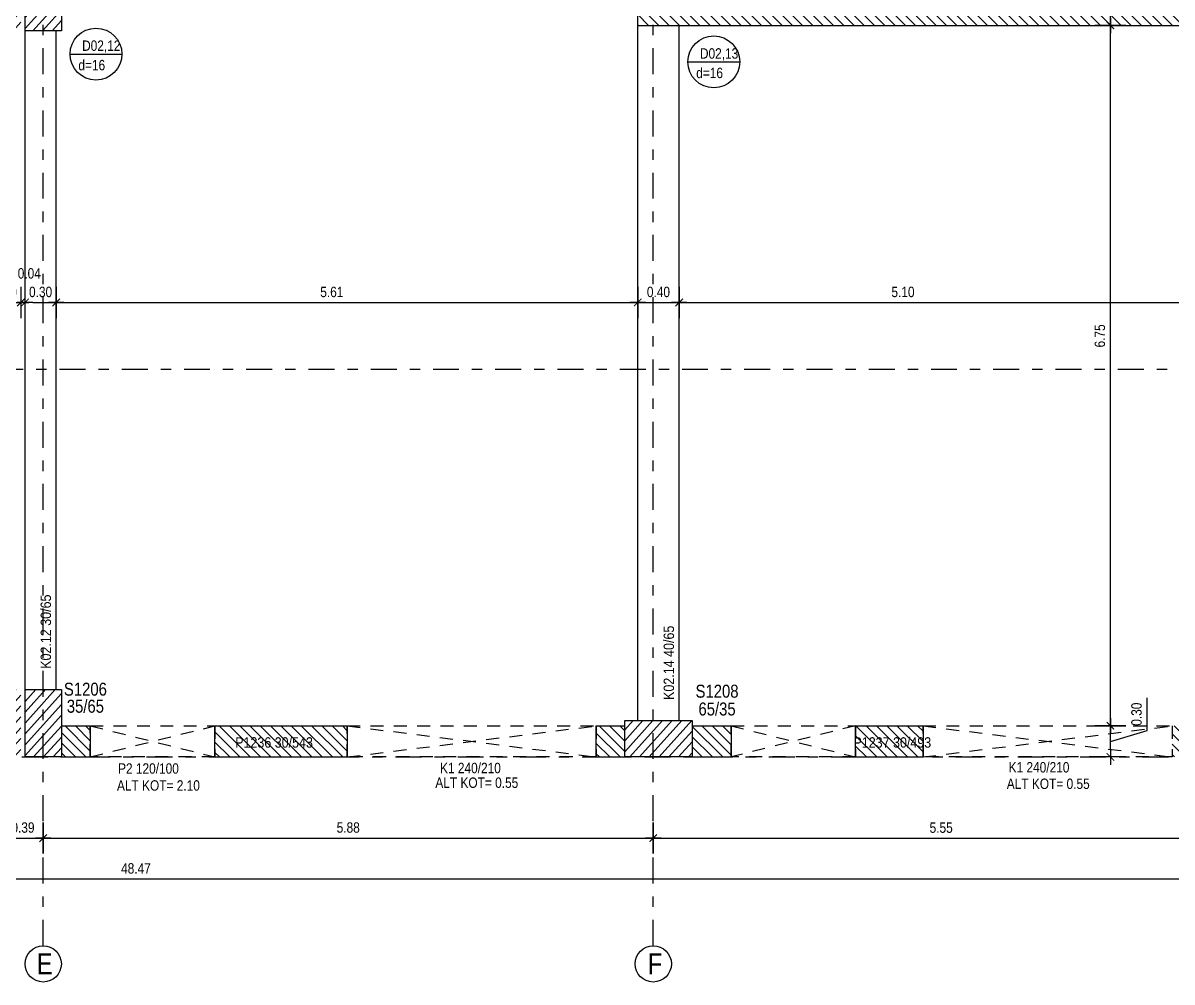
# Model space of a CAD drawing. Header units: metres. Extents: x 419734 to 420376, y 4564732 to 4565123.
# Drawn here: x 420015.35 to 420026.43, y 4565090.8 to 4565100.04 of the extents above; entities that cross this region are included whole.
import ezdxf

# ---------------------------------------------------------------- set-up
doc = ezdxf.new("R2010")
doc.units = ezdxf.units.M
doc.linetypes.add('NASCOSTA', pattern=[0.375, 0.25, -0.125])
doc.linetypes.add('TRATTO-PUNTO', pattern=[1, 0.5, -0.25, 0, -0.25])
doc.layers.get('Defpoints').update_dxf_attribs({"color": 5})
for name, color, linetype in [('SW_ASSI', 7, 'TRATTO-PUNTO'), ('SW_DIM', 33, 'Continuous'), ('SW_MAGRONE', 2, 'Continuous'), ('SW_SEZIONI_CARPENTERIA', 4, 'Continuous'), ('SW_TRATT_GRIGIO', 252, 'NASCOSTA'), ('SW_TRATTEGGIO_252', 252, 'Continuous'), ('SW_TXT_TESTI', 1, 'Continuous')]:
    doc.layers.add(name, color=color, linetype=linetype)
doc.styles.add('SWS', font='ARIALN.TTF')
doc.dimstyles.new('DIM-SW-50_m', dxfattribs={"dimtxt": 0.1, "dimasz": 0.075, "dimexe": 0.125, "dimexo": 0.125, "dimgap": 0.05, "dimtad": 1, "dimzin": 1, "dimdsep": 46, "dimtxsty": 'SWS', "dimblk1": 'D', "dimblk2": 'D', "dimsah": 1, "dimcen": 0.0075, "dimdle": 0.0625, "dimse1": 1, "dimse2": 1, "dimclrd": 256, "dimclre": 256, "dimclrt": 256, "dimazin": 0, "dimtfac": 0.75, "dimtmove": 1, "dimatfit": 3, "dimldrblk": 'D', "dimfxl": 0.125, "dimtvp": 1.5, "dimtolj": 1, "dimtzin": 0, "dimarcsym": 0})

# ---------------------------------------------------------------- blocks, each defined once
blk = doc.blocks.new('D')
for p, q in [((0, 2), (0, -2)), ((-1, 0), (1, 0))]:
    blk.add_line(p, q)
at = {"const_width": 0.141}
blk.add_lwpolyline([(0.48, 0.48), (-0.48, -0.48)], dxfattribs=at)
blk = doc.blocks.new('*D733')
at = {"layer": 'Defpoints', "color": 0, "ltscale": 0.5, "transparency": 16777216}
for p in [(420015.159, 4565092.184), (420015.549, 4565092.184), (420015.549, 4565092.184)]:
    blk.add_point(p, dxfattribs=at)
at = {"layer": 'SW_DIM', "lineweight": -2, "ltscale": 0.5, "transparency": 16777216}
blk.add_line((420015.234, 4565092.184), (420015.474, 4565092.184), dxfattribs=at)
at = {"layer": 'SW_DIM', "lineweight": -2, "ltscale": 0.5, "transparency": 16777216, "xscale": 0.075, "yscale": 0.075, "zscale": 0.075, "rotation": 180}
blk.add_blockref('D', (420015.159, 4565092.184), dxfattribs=at)
at = {"layer": 'SW_DIM', "lineweight": -2, "ltscale": 0.5, "transparency": 16777216, "xscale": 0.075, "yscale": 0.075, "zscale": 0.075}
blk.add_blockref('D', (420015.549, 4565092.184), dxfattribs=at)
at = {"layer": 'SW_DIM', "ltscale": 0.5, "transparency": 16777216, "insert": (420015.354, 4565092.285), "char_height": 0.1, "attachment_point": 5, "style": 'SWS'}
blk.add_mtext('\\A1;0.39', dxfattribs=at)
blk = doc.blocks.new('*D734')
at = {"layer": 'Defpoints', "color": 0, "ltscale": 0.5, "transparency": 16777216}
for p in [(420015.549, 4565092.184), (420021.429, 4565092.184), (420021.429, 4565092.184)]:
    blk.add_point(p, dxfattribs=at)
at = {"layer": 'SW_DIM', "lineweight": -2, "ltscale": 0.5, "transparency": 16777216}
blk.add_line((420015.624, 4565092.184), (420021.354, 4565092.184), dxfattribs=at)
at = {"layer": 'SW_DIM', "lineweight": -2, "ltscale": 0.5, "transparency": 16777216, "xscale": 0.075, "yscale": 0.075, "zscale": 0.075, "rotation": 180}
blk.add_blockref('D', (420015.549, 4565092.184), dxfattribs=at)
at = {"layer": 'SW_DIM', "lineweight": -2, "ltscale": 0.5, "transparency": 16777216, "xscale": 0.075, "yscale": 0.075, "zscale": 0.075}
blk.add_blockref('D', (420021.429, 4565092.184), dxfattribs=at)
at = {"layer": 'SW_DIM', "ltscale": 0.5, "transparency": 16777216, "insert": (420018.489, 4565092.285), "char_height": 0.1, "attachment_point": 5, "style": 'SWS'}
blk.add_mtext('\\A1;5.88', dxfattribs=at)
blk = doc.blocks.new('*D735')
at = {"layer": 'Defpoints', "color": 0, "ltscale": 0.5, "transparency": 16777216}
for p in [(420021.429, 4565092.184), (420026.979, 4565092.184), (420026.979, 4565092.184)]:
    blk.add_point(p, dxfattribs=at)
at = {"layer": 'SW_DIM', "lineweight": -2, "ltscale": 0.5, "transparency": 16777216}
blk.add_line((420021.504, 4565092.184), (420026.904, 4565092.184), dxfattribs=at)
at = {"layer": 'SW_DIM', "lineweight": -2, "ltscale": 0.5, "transparency": 16777216, "xscale": 0.075, "yscale": 0.075, "zscale": 0.075, "rotation": 180}
blk.add_blockref('D', (420021.429, 4565092.184), dxfattribs=at)
at = {"layer": 'SW_DIM', "lineweight": -2, "ltscale": 0.5, "transparency": 16777216, "xscale": 0.075, "yscale": 0.075, "zscale": 0.075}
blk.add_blockref('D', (420026.979, 4565092.184), dxfattribs=at)
at = {"layer": 'SW_DIM', "ltscale": 0.5, "transparency": 16777216, "insert": (420024.204, 4565092.284), "char_height": 0.1, "attachment_point": 5, "style": 'SWS'}
blk.add_mtext('\\A1;5.55', dxfattribs=at)
blk = doc.blocks.new('*D739')
at = {"layer": 'Defpoints', "color": 0, "ltscale": 0.5, "transparency": 16777216}
for p in [(419992.206, 4565092.184), (420040.679, 4565092.184), (419992.206, 4565091.789)]:
    blk.add_point(p, dxfattribs=at)
at = {"layer": 'SW_DIM', "lineweight": -2, "ltscale": 0.5, "transparency": 16777216}
blk.add_line((420040.604, 4565091.789), (419992.281, 4565091.789), dxfattribs=at)
at = {"layer": 'SW_DIM', "lineweight": -2, "ltscale": 0.5, "transparency": 16777216, "xscale": 0.075, "yscale": 0.075, "zscale": 0.075, "rotation": 180}
blk.add_blockref('D', (419992.206, 4565091.789), dxfattribs=at)
at = {"layer": 'SW_DIM', "lineweight": -2, "ltscale": 0.5, "transparency": 16777216, "xscale": 0.075, "yscale": 0.075, "zscale": 0.075}
blk.add_blockref('D', (420040.679, 4565091.789), dxfattribs=at)
at = {"layer": 'SW_DIM', "ltscale": 0.5, "transparency": 16777216, "insert": (420016.443, 4565091.891), "char_height": 0.1, "attachment_point": 5, "style": 'SWS'}
blk.add_mtext('\\A1;48.47', dxfattribs=at)
blk = doc.blocks.new('*D768')
at = {"layer": 'Defpoints', "color": 0, "ltscale": 0.5, "transparency": 16777216}
for p in [(420015.674, 4565097.346), (420021.279, 4565097.346), (420021.279, 4565097.346)]:
    blk.add_point(p, dxfattribs=at)
at = {"layer": 'SW_DIM', "lineweight": -2, "ltscale": 0.5, "transparency": 16777216}
blk.add_line((420015.749, 4565097.346), (420021.204, 4565097.346), dxfattribs=at)
at = {"layer": 'SW_DIM', "lineweight": -2, "ltscale": 0.5, "transparency": 16777216, "xscale": 0.075, "yscale": 0.075, "zscale": 0.075, "rotation": 180}
blk.add_blockref('D', (420015.674, 4565097.346), dxfattribs=at)
at = {"layer": 'SW_DIM', "lineweight": -2, "ltscale": 0.5, "transparency": 16777216, "xscale": 0.075, "yscale": 0.075, "zscale": 0.075}
blk.add_blockref('D', (420021.279, 4565097.346), dxfattribs=at)
at = {"layer": 'SW_DIM', "ltscale": 0.5, "transparency": 16777216, "insert": (420018.331, 4565097.447), "char_height": 0.1, "attachment_point": 5, "style": 'SWS'}
blk.add_mtext('\\A1;5.61', dxfattribs=at)
blk = doc.blocks.new('*D769')
at = {"layer": 'Defpoints', "color": 0, "ltscale": 0.5, "transparency": 16777216}
for p in [(420021.279, 4565097.346), (420021.679, 4565097.346), (420021.679, 4565097.346)]:
    blk.add_point(p, dxfattribs=at)
at = {"layer": 'SW_DIM', "lineweight": -2, "ltscale": 0.5, "transparency": 16777216}
blk.add_line((420021.354, 4565097.346), (420021.604, 4565097.346), dxfattribs=at)
at = {"layer": 'SW_DIM', "lineweight": -2, "ltscale": 0.5, "transparency": 16777216, "xscale": 0.075, "yscale": 0.075, "zscale": 0.075, "rotation": 180}
blk.add_blockref('D', (420021.279, 4565097.346), dxfattribs=at)
at = {"layer": 'SW_DIM', "lineweight": -2, "ltscale": 0.5, "transparency": 16777216, "xscale": 0.075, "yscale": 0.075, "zscale": 0.075}
blk.add_blockref('D', (420021.679, 4565097.346), dxfattribs=at)
at = {"layer": 'SW_DIM', "ltscale": 0.5, "transparency": 16777216, "insert": (420021.479, 4565097.447), "char_height": 0.1, "attachment_point": 5, "style": 'SWS'}
blk.add_mtext('\\A1;0.40', dxfattribs=at)
blk = doc.blocks.new('*D770')
at = {"layer": 'Defpoints', "color": 0, "ltscale": 0.5, "transparency": 16777216}
for p in [(420021.679, 4565097.346), (420026.779, 4565097.346), (420026.779, 4565097.346)]:
    blk.add_point(p, dxfattribs=at)
at = {"layer": 'SW_DIM', "lineweight": -2, "ltscale": 0.5, "transparency": 16777216}
blk.add_line((420021.754, 4565097.346), (420026.704, 4565097.346), dxfattribs=at)
at = {"layer": 'SW_DIM', "lineweight": -2, "ltscale": 0.5, "transparency": 16777216, "xscale": 0.075, "yscale": 0.075, "zscale": 0.075, "rotation": 180}
blk.add_blockref('D', (420021.679, 4565097.346), dxfattribs=at)
at = {"layer": 'SW_DIM', "lineweight": -2, "ltscale": 0.5, "transparency": 16777216, "xscale": 0.075, "yscale": 0.075, "zscale": 0.075}
blk.add_blockref('D', (420026.779, 4565097.346), dxfattribs=at)
at = {"layer": 'SW_DIM', "ltscale": 0.5, "transparency": 16777216, "insert": (420023.836, 4565097.447), "char_height": 0.1, "attachment_point": 5, "style": 'SWS'}
blk.add_mtext('\\A1;5.10', dxfattribs=at)
blk = doc.blocks.new('*D783')
at = {"layer": 'Defpoints', "color": 0, "ltscale": 0.5, "transparency": 16777216}
for p in [(420025.835, 4565093.266), (420025.835, 4565093.266), (420025.835, 4565092.966)]:
    blk.add_point(p, dxfattribs=at)
at = {"layer": 'SW_DIM', "lineweight": -2, "ltscale": 0.5, "transparency": 16777216}
for p, q in [((420026.188, 4565093.221), (420026.188, 4565093.534)), ((420025.835, 4565093.116), (420026.188, 4565093.221)), ((420025.835, 4565093.041), (420025.835, 4565093.191))]:
    blk.add_line(p, q, dxfattribs=at)
at = {"layer": 'SW_DIM', "lineweight": -2, "ltscale": 0.5, "transparency": 16777216, "xscale": 0.075, "yscale": 0.075, "zscale": 0.075}
for p, rotation in [((420025.835, 4565093.266), 90), ((420025.835, 4565092.966), 270)]:
    blk.add_blockref('D', p, dxfattribs=dict(at, rotation=rotation))
at = {"layer": 'SW_DIM', "ltscale": 0.5, "transparency": 16777216, "insert": (420026.087, 4565093.378), "char_height": 0.1, "attachment_point": 5, "rotation": 90, "style": 'SWS'}
blk.add_mtext('\\A1;0.30', dxfattribs=at)
blk = doc.blocks.new('*D784')
at = {"layer": 'Defpoints', "color": 0, "ltscale": 0.5, "transparency": 16777216}
for p in [(420025.835, 4565100.016), (420025.835, 4565100.016), (420025.835, 4565093.266)]:
    blk.add_point(p, dxfattribs=at)
at = {"layer": 'SW_DIM', "lineweight": -2, "ltscale": 0.5, "transparency": 16777216}
blk.add_line((420025.835, 4565093.341), (420025.835, 4565099.941), dxfattribs=at)
at = {"layer": 'SW_DIM', "lineweight": -2, "ltscale": 0.5, "transparency": 16777216, "xscale": 0.075, "yscale": 0.075, "zscale": 0.075}
for p, rotation in [((420025.835, 4565100.016), 90), ((420025.835, 4565093.266), 270)]:
    blk.add_blockref('D', p, dxfattribs=dict(at, rotation=rotation))
at = {"layer": 'SW_DIM', "ltscale": 0.5, "transparency": 16777216, "insert": (420025.734, 4565097.024), "char_height": 0.1, "attachment_point": 5, "rotation": 90, "style": 'SWS'}
blk.add_mtext('\\A1;6.75', dxfattribs=at)
blk = doc.blocks.new('*D785')
at = {"layer": 'Defpoints', "color": 0, "ltscale": 0.5, "transparency": 16777216}
for p in [(420025.835, 4565100.316), (420025.835, 4565100.316), (420025.835, 4565100.016)]:
    blk.add_point(p, dxfattribs=at)
at = {"layer": 'SW_DIM', "lineweight": -2, "ltscale": 0.5, "transparency": 16777216}
for p, q in [((420026.188, 4565100.271), (420026.188, 4565100.584)), ((420025.835, 4565100.166), (420026.188, 4565100.271)), ((420025.835, 4565100.091), (420025.835, 4565100.241))]:
    blk.add_line(p, q, dxfattribs=at)
at = {"layer": 'SW_DIM', "lineweight": -2, "ltscale": 0.5, "transparency": 16777216, "xscale": 0.075, "yscale": 0.075, "zscale": 0.075}
for p, rotation in [((420025.835, 4565100.316), 90), ((420025.835, 4565100.016), 270)]:
    blk.add_blockref('D', p, dxfattribs=dict(at, rotation=rotation))
at = {"layer": 'SW_DIM', "ltscale": 0.5, "transparency": 16777216, "insert": (420026.087, 4565100.428), "char_height": 0.1, "attachment_point": 5, "rotation": 90, "style": 'SWS'}
blk.add_mtext('\\A1;0.30', dxfattribs=at)
blk = doc.blocks.new('*D805')
at = {"layer": 'Defpoints', "color": 0, "ltscale": 0.5, "transparency": 16777216}
for p in [(420015.034, 4565097.346), (420015.334, 4565097.346), (420015.334, 4565097.346)]:
    blk.add_point(p, dxfattribs=at)
at = {"layer": 'SW_DIM', "lineweight": -2, "ltscale": 0.5, "transparency": 16777216}
blk.add_line((420015.109, 4565097.346), (420015.259, 4565097.346), dxfattribs=at)
at = {"layer": 'SW_DIM', "lineweight": -2, "ltscale": 0.5, "transparency": 16777216, "xscale": 0.075, "yscale": 0.075, "zscale": 0.075, "rotation": 180}
blk.add_blockref('D', (420015.034, 4565097.346), dxfattribs=at)
at = {"layer": 'SW_DIM', "lineweight": -2, "ltscale": 0.5, "transparency": 16777216, "xscale": 0.075, "yscale": 0.075, "zscale": 0.075}
blk.add_blockref('D', (420015.334, 4565097.346), dxfattribs=at)
at = {"layer": 'SW_DIM', "ltscale": 0.5, "transparency": 16777216, "insert": (420015.184, 4565097.447), "char_height": 0.1, "attachment_point": 5, "style": 'SWS'}
blk.add_mtext('\\A1;0.30', dxfattribs=at)
blk = doc.blocks.new('*D806')
at = {"layer": 'Defpoints', "color": 0, "ltscale": 0.5, "transparency": 16777216}
for p in [(420015.334, 4565097.346), (420015.374, 4565097.346), (420015.374, 4565097.346)]:
    blk.add_point(p, dxfattribs=at)
at = {"layer": 'SW_DIM', "lineweight": -2, "ltscale": 0.5, "transparency": 16777216}
for p, q in [((420015.259, 4565097.346), (420015.184, 4565097.346)), ((420015.334, 4565097.346), (420015.374, 4565097.346)), ((420015.449, 4565097.346), (420015.524, 4565097.346))]:
    blk.add_line(p, q, dxfattribs=at)
at = {"layer": 'SW_DIM', "lineweight": -2, "ltscale": 0.5, "transparency": 16777216, "xscale": 0.075, "yscale": 0.075, "zscale": 0.075}
blk.add_blockref('D', (420015.334, 4565097.346), dxfattribs=at)
at = {"layer": 'SW_DIM', "lineweight": -2, "ltscale": 0.5, "transparency": 16777216, "xscale": 0.075, "yscale": 0.075, "zscale": 0.075, "rotation": 180}
blk.add_blockref('D', (420015.374, 4565097.346), dxfattribs=at)
at = {"layer": 'SW_DIM', "ltscale": 0.5, "transparency": 16777216, "insert": (420015.415, 4565097.626), "char_height": 0.1, "attachment_point": 5, "style": 'SWS'}
blk.add_mtext('\\A1;0.04', dxfattribs=at)
blk = doc.blocks.new('*D807')
at = {"layer": 'Defpoints', "color": 0, "ltscale": 0.5, "transparency": 16777216}
for p in [(420015.374, 4565097.346), (420015.674, 4565097.346), (420015.674, 4565097.346)]:
    blk.add_point(p, dxfattribs=at)
at = {"layer": 'SW_DIM', "lineweight": -2, "ltscale": 0.5, "transparency": 16777216}
blk.add_line((420015.449, 4565097.346), (420015.599, 4565097.346), dxfattribs=at)
at = {"layer": 'SW_DIM', "lineweight": -2, "ltscale": 0.5, "transparency": 16777216, "xscale": 0.075, "yscale": 0.075, "zscale": 0.075, "rotation": 180}
blk.add_blockref('D', (420015.374, 4565097.346), dxfattribs=at)
at = {"layer": 'SW_DIM', "lineweight": -2, "ltscale": 0.5, "transparency": 16777216, "xscale": 0.075, "yscale": 0.075, "zscale": 0.075}
blk.add_blockref('D', (420015.674, 4565097.346), dxfattribs=at)
at = {"layer": 'SW_DIM', "ltscale": 0.5, "transparency": 16777216, "insert": (420015.524, 4565097.447), "char_height": 0.1, "attachment_point": 5, "style": 'SWS'}
blk.add_mtext('\\A1;0.30', dxfattribs=at)

msp = doc.modelspace()

# ---------------------------------------------------------------- hatches: boundary and pattern name
at = {"layer": 'SW_TRATTEGGIO_252'}
h = msp.add_hatch(dxfattribs=at)
h.set_pattern_fill('_USER', color=256, scale=0.07, angle=228, pattern_type=0)
h.set_pattern_definition([(228, (419964.381146, 4565248.29178), (0.052020138, -0.046839142), [])])
h.paths.add_polyline_path([(419992.55641, 4565100.61554), (419992.20641, 4565100.61554), (419992.20641, 4565099.96554), (419992.55641, 4565099.96554)])
h.paths.add_polyline_path([(419999.83667, 4565099.96554), (420000.48667, 4565099.96554), (420000.48667, 4565100.61554), (419999.83667, 4565100.61554)])
h.paths.add_polyline_path([(420007.90409, 4565100.61554), (420007.25409, 4565100.61554), (420007.25409, 4565099.96554), (420007.90409, 4565099.96554)])
h.paths.add_polyline_path([(420015.33413, 4565100.61554), (420014.98413, 4565100.61554), (420014.98413, 4565099.96554), (420015.33413, 4565099.96554)])
h.paths.add_polyline_path([(420015.37413, 4565099.96554), (420015.72413, 4565099.96554), (420015.72413, 4565100.61554), (420015.37413, 4565100.61554)])
h.paths.add_polyline_path([(420015.72413, 4565106.11554), (420015.37413, 4565106.11554), (420015.37413, 4565105.46554), (420015.72413, 4565105.46554)])
h.paths.add_polyline_path([(420014.98413, 4565105.46554), (420015.33413, 4565105.46554), (420015.33413, 4565106.11554), (420014.98413, 4565106.11554)])
h.paths.add_polyline_path([(420015.72413, 4565093.61554), (420015.37413, 4565093.61554), (420015.37413, 4565092.96554), (420015.72413, 4565092.96554)])
h.paths.add_polyline_path([(420015.33413, 4565093.61554), (420014.98413, 4565093.61554), (420014.98413, 4565092.96554), (420015.33413, 4565092.96554)])
h.paths.add_polyline_path([(420000.48667, 4565093.31554), (419999.83667, 4565093.31554), (419999.83667, 4565092.96554), (420000.48667, 4565092.96554)])
h.paths.add_polyline_path([(420021.80413, 4565093.31554), (420021.15413, 4565093.31554), (420021.15413, 4565092.96554), (420021.80413, 4565092.96554)])
h = msp.add_hatch(dxfattribs=at)
h.set_pattern_fill('_USER', color=256, scale=0.07, angle=135, pattern_type=0)
h.set_pattern_definition([(135, (419964.381146, 4565248.29178), (-0.049497475, -0.049497475), [])])
h.paths.add_polyline_path([(420036.22913, 4565105.81554), (420037.10413, 4565105.81554), (420037.10413, 4565106.11554), (420035.82934, 4565106.11554), (420035.05413, 4565106.11554), (420035.05413, 4565105.81554), (420035.82934, 4565105.81554), (420035.92913, 4565105.81554), (420035.92913, 4565100.31554), (420031.67913, 4565100.31554), (420031.67913, 4565105.81554), (420032.65413, 4565105.81554), (420032.65413, 4565106.11554), (420031.27934, 4565106.11554), (420030.50413, 4565106.11554), (420030.50413, 4565105.81554), (420031.27934, 4565105.81554), (420031.37913, 4565105.81554), (420031.37913, 4565100.31554), (420027.12913, 4565100.31554), (420027.12913, 4565105.81554), (420028.10413, 4565105.81554), (420028.10413, 4565106.11554), (420026.72934, 4565106.11554), (420025.45413, 4565106.11554), (420025.45413, 4565105.81554), (420026.72934, 4565105.81554), (420026.82913, 4565105.81554), (420026.82913, 4565100.31554), (420021.57913, 4565100.31554), (420021.57913, 4565105.81554), (420023.05413, 4565105.81554), (420023.05413, 4565106.11554), (420021.17934, 4565106.11554), (420020.87913, 4565106.11554), (420020.87913, 4565105.81554), (420021.17934, 4565105.81554), (420021.27913, 4565105.81554), (420021.27913, 4565100.01554), (420027.12913, 4565100.01554), (420031.37913, 4565100.01554), (420031.67913, 4565100.01554), (420036.22913, 4565100.01554)])
h.paths.add_polyline_path([(420040.67913, 4565106.11554), (420039.50413, 4565106.11554), (420039.50413, 4565105.81554), (420040.37913, 4565105.81554), (420040.37913, 4565103.81554), (420040.67913, 4565103.81554)])
h.paths.add_polyline_path([(420040.67913, 4565100.61554), (420040.67913, 4565102.61554), (420040.37913, 4565102.61554), (420040.37913, 4565100.61554), (420040.37913, 4565096.46554), (420040.67913, 4565096.46554)])
h.paths.add_polyline_path([(420040.67913, 4565095.26554), (420040.37913, 4565095.26554), (420040.37913, 4565093.26554), (420039.87913, 4565093.26554), (420039.87913, 4565092.96554), (420040.67913, 4565092.96554)])
h.paths.add_polyline_path([(420037.47913, 4565093.26554), (420035.82934, 4565093.26554), (420034.57913, 4565093.26554), (420034.57913, 4565092.96554), (420035.82934, 4565092.96554), (420037.47913, 4565092.96554)])
h.paths.add_polyline_path([(420032.17913, 4565093.26554), (420031.27934, 4565093.26554), (420029.87913, 4565093.26554), (420029.87913, 4565092.96554), (420031.27934, 4565092.96554), (420032.17913, 4565092.96554)])
h.paths.add_polyline_path([(420028.67913, 4565093.26554), (420026.72934, 4565093.26554), (420026.42913, 4565093.26554), (420026.42913, 4565092.96554), (420026.72934, 4565092.96554), (420028.67913, 4565092.96554)])
h.paths.add_polyline_path([(420024.02913, 4565093.26554), (420023.37913, 4565093.26554), (420023.37913, 4565092.96554), (420024.02913, 4565092.96554)])
h.paths.add_polyline_path([(420022.17913, 4565093.26554), (420021.80413, 4565093.26554), (420021.80413, 4565092.96554), (420022.17913, 4565092.96554)])
h.paths.add_polyline_path([(420021.15413, 4565093.26554), (420020.87913, 4565093.26554), (420020.87913, 4565092.96554), (420021.15413, 4565092.96554)])
h.paths.add_polyline_path([(420018.47913, 4565093.26554), (420017.20313, 4565093.26554), (420017.20313, 4565092.96554), (420018.47913, 4565092.96554)])
h.paths.add_polyline_path([(420016.00313, 4565093.26554), (420015.72413, 4565093.26554), (420015.72413, 4565092.96554), (420016.00313, 4565092.96554)])
h.paths.add_polyline_path([(420014.98413, 4565093.26554), (420014.88413, 4565093.26554), (420014.88413, 4565092.96554), (420014.98413, 4565092.96554)])
h.paths.add_polyline_path([(420013.82413, 4565093.26554), (420013.3899, 4565093.26554), (420013.3899, 4565092.96554), (420013.82413, 4565092.96554)])
h.paths.add_polyline_path([(420009.7859, 4565093.26554), (420007.8543, 4565093.26554), (420005.69347, 4565093.26554), (420005.69347, 4565092.96554), (420007.8543, 4565092.96554), (420009.7859, 4565092.96554)])
h.paths.add_polyline_path([(420002.08947, 4565093.26554), (420000.48667, 4565093.26554), (420000.48667, 4565092.96554), (420002.08947, 4565092.96554)])
h.paths.add_polyline_path([(419999.83667, 4565093.26554), (419998.77675, 4565093.26554), (419998.77675, 4565092.96554), (419999.83667, 4565092.96554)])
h.paths.add_polyline_path([(419997.57675, 4565093.26554), (419996.57175, 4565093.26554), (419995.40641, 4565093.26554), (419995.40641, 4565092.96554), (419996.57175, 4565092.96554), (419997.57675, 4565092.96554)])
h.paths.add_polyline_path([(419993.00641, 4565093.26554), (419992.50641, 4565093.26554), (419992.50641, 4565095.26554), (419992.20641, 4565095.26554), (419992.20641, 4565092.96554), (419993.00641, 4565092.96554)])
h.paths.add_polyline_path([(419992.50641, 4565099.96554), (419992.20641, 4565099.96554), (419992.20641, 4565096.46554), (419992.50641, 4565096.46554)])
h.paths.add_polyline_path([(419992.50641, 4565102.61554), (419992.20641, 4565102.61554), (419992.20641, 4565100.61554), (419992.50641, 4565100.61554)])
h.paths.add_polyline_path([(419995.48641, 4565106.11554), (419992.20641, 4565106.11554), (419992.20641, 4565103.81554), (419992.50641, 4565103.81554), (419992.50641, 4565105.81554), (419995.48641, 4565105.81554)])
h.paths.add_polyline_path([(419997.73667, 4565106.11554), (419996.68641, 4565106.11554), (419996.68641, 4565105.81554), (419997.73667, 4565105.81554)])
h.paths.add_polyline_path([(420002.03967, 4565106.11554), (420000.43688, 4565106.11554), (419999.53667, 4565106.11554), (419999.53667, 4565105.81554), (420000.43688, 4565105.81554), (420002.03967, 4565105.81554)])
h.paths.add_polyline_path([(420009.7899, 4565106.11554), (420007.85409, 4565106.11554), (420005.64367, 4565106.11554), (420005.64367, 4565105.81554), (420007.85409, 4565105.81554), (420009.7899, 4565105.81554)])
h.paths.add_polyline_path([(420014.98413, 4565106.11554), (420013.3899, 4565106.11554), (420013.3899, 4565105.81554), (420014.98413, 4565105.81554)])
h.paths.add_polyline_path([(420016.62913, 4565106.11554), (420015.72413, 4565106.11554), (420015.72413, 4565105.81554), (420016.62913, 4565105.81554)])
h.paths.add_polyline_path([(420018.47913, 4565106.11554), (420017.82913, 4565106.11554), (420017.82913, 4565105.81554), (420018.47913, 4565105.81554)])
h.paths.add_polyline_path([(419996.68641, 4565106.11554), (419996.57175, 4565106.11554), (419996.57175, 4565105.81554), (419996.68641, 4565105.81554)])

# ---------------------------------------------------------------- linework, layer by layer
at = {"layer": 'SW_ASSI', "ltscale": 0.5}
for points in [[(420015.54913, 4565091.14662), (420015.54913, 4565109.00194)], [(420021.42913, 4565091.14662), (420021.42913, 4565109.00194)], [(419987.14444, 4565092.96554), (420041.63148, 4565092.96554)]]:
    msp.add_lwpolyline(points, dxfattribs=at)
at = {"layer": 'SW_ASSI', "color": 8, "ltscale": 0.5}
msp.add_lwpolyline([(419991.70641, 4565096.70304), (420041.17913, 4565096.70304)], dxfattribs=at)
at = {"layer": 'SW_MAGRONE'}
for points in [[(420021.27913, 4565093.31554), (420021.27913, 4565105.81554)], [(420021.27913, 4565100.01554), (420040.37913, 4565100.01554)], [(420021.67913, 4565093.31554), (420021.67913, 4565100.01554)], [(420015.37413, 4565093.61554), (420015.37413, 4565099.96554)], [(420015.67413, 4565093.61554), (420015.67413, 4565099.96554)], [(420015.72413, 4565093.26554), (420016.00313, 4565093.26554)], [(420016.00313, 4565093.26554), (420016.00313, 4565092.96554)], [(420017.20313, 4565093.26554), (420018.47913, 4565093.26554)], [(420017.20313, 4565092.96554), (420017.20313, 4565093.26554)], [(420018.47913, 4565093.26554), (420018.47913, 4565092.96554)], [(420020.87913, 4565093.26554), (420021.15413, 4565093.26554)], [(420020.87913, 4565092.96554), (420020.87913, 4565093.26554)], [(420021.80413, 4565093.26554), (420022.17913, 4565093.26554)], [(420022.17913, 4565093.26554), (420022.17913, 4565092.96554)], [(420023.37913, 4565093.26554), (420024.02913, 4565093.26554)], [(420023.37913, 4565092.96554), (420023.37913, 4565093.26554)], [(420024.02913, 4565093.26554), (420024.02913, 4565092.96554)], [(420015.72413, 4565092.96554), (420016.00313, 4565092.96554)], [(420017.20313, 4565092.96554), (420018.47913, 4565092.96554)], [(420020.87913, 4565092.96554), (420021.15413, 4565092.96554)], [(420021.80413, 4565092.96554), (420022.17913, 4565092.96554)], [(420023.37913, 4565092.96554), (420024.02913, 4565092.96554)]]:
    msp.add_lwpolyline(points, dxfattribs=at)
at = {"layer": 'SW_SEZIONI_CARPENTERIA'}
for points in [[(420015.37413, 4565099.96554), (420015.37413, 4565100.61554)], [(420015.72413, 4565100.61554), (420015.72413, 4565099.96554)], [(420015.72413, 4565099.96554), (420015.37413, 4565099.96554)], [(420015.37413, 4565093.61554), (420015.72413, 4565093.61554)], [(420015.37413, 4565092.96554), (420015.37413, 4565093.61554)], [(420015.72413, 4565093.61554), (420015.72413, 4565092.96554)], [(420021.15413, 4565092.96554), (420021.15413, 4565093.31554)], [(420021.15413, 4565093.31554), (420021.80413, 4565093.31554)], [(420021.80413, 4565093.31554), (420021.80413, 4565092.96554)], [(420015.72413, 4565092.96554), (420015.37413, 4565092.96554)], [(420021.80413, 4565092.96554), (420021.15413, 4565092.96554)]]:
    msp.add_lwpolyline(points, dxfattribs=at)
at = {"layer": 'SW_TRATT_GRIGIO', "ltscale": 0.5}
for points in [[(420016.00313, 4565092.96554), (420017.20313, 4565093.26554)], [(420016.00313, 4565093.26554), (420017.20313, 4565092.96554)], [(420018.47913, 4565092.96554), (420020.87913, 4565093.26554)], [(420018.47913, 4565093.26554), (420020.87913, 4565092.96554)], [(420023.37913, 4565093.26554), (420022.17913, 4565092.96554)], [(420022.17913, 4565093.26554), (420023.37913, 4565092.96554)], [(420024.02913, 4565092.96554), (420026.42913, 4565093.26554)], [(420024.02913, 4565093.26554), (420026.42913, 4565092.96554)]]:
    msp.add_lwpolyline(points, dxfattribs=at)
for points in [[(420016.00313, 4565093.26554), (420017.20313, 4565093.26554), (420017.20313, 4565092.96554), (420016.00313, 4565092.96554)], [(420018.47913, 4565093.26554), (420020.87913, 4565093.26554), (420020.87913, 4565092.96554), (420018.47913, 4565092.96554)], [(420022.17913, 4565093.26554), (420023.37913, 4565093.26554), (420023.37913, 4565092.96554), (420022.17913, 4565092.96554)], [(420024.02913, 4565093.26554), (420026.42913, 4565093.26554), (420026.42913, 4565092.96554), (420024.02913, 4565092.96554)]]:
    msp.add_lwpolyline(points, close=True, dxfattribs=at)
at = {"layer": 'SW_TXT_TESTI'}
for points in [[(420015.80776, 4565099.73986), (420016.30776, 4565099.73986)], [(420021.76276, 4565099.66486), (420022.26276, 4565099.66486)]]:
    msp.add_lwpolyline(points, dxfattribs=at)
for centre in [(420016.05776, 4565099.73986), (420022.01276, 4565099.66486)]:
    msp.add_circle(centre, 0.25, dxfattribs=at)
at = {"layer": 'SW_TXT_TESTI', "color": 1}
for centre in [(420015.54913, 4565090.97162), (420021.42913, 4565090.97162)]:
    msp.add_circle(centre, 0.175, dxfattribs=at)

# ---------------------------------------------------------------- texts
at = {"layer": 'SW_TXT_TESTI', "linetype": 'Continuous', "lineweight": -3, "style": 'SWS'}
for s, p in [('D02,12', (420015.92398, 4565099.77111)), ('D02,13', (420021.87898, 4565099.69611)), ('d=16', (420015.88817, 4565099.58361)), ('d=16', (420021.84317, 4565099.50861))]:
    msp.add_text(s, height=0.1, dxfattribs=at).set_placement(p)
at = {"layer": 'SW_TXT_TESTI', "color": 2, "style": 'SWS', "width": 1.05}
for s, p in [('K02.12 30/65', (420015.62413, 4565093.81554)), ('K02.14 40/65', (420021.62913, 4565093.51554))]:
    msp.add_text(s, height=0.1, rotation=90, dxfattribs=at).set_placement(p)
for s, p in [('P1236 30/543', (420017.39944, 4565093.05553)), ('P1237 30/493', (420023.35888, 4565093.05553))]:
    msp.add_text(s, height=0.1, dxfattribs=at).set_placement(p)
at = {"layer": 'SW_TXT_TESTI', "color": 4, "style": 'SWS'}
for s, p in [('E', (420015.48679, 4565090.87178)), ('F', (420021.37654, 4565090.87178))]:
    msp.add_text(s, height=0.2, rotation=0.110239, dxfattribs=at).set_placement(p)
at = {"layer": 'SW_TXT_TESTI', "color": 2, "char_height": 0.125, "width": 0.4161221, "attachment_point": 2, "style": 'SWS'}
for s, insert, line_spacing_factor in [('S1206 35/65', (420015.95578, 4565093.68159), 0.789147), ('S1208 65/35', (420022.04379, 4565093.66209), 0.823458)]:
    msp.add_mtext(s, dxfattribs=dict(at, insert=insert, line_spacing_factor=line_spacing_factor))
at = {"layer": 'SW_TXT_TESTI', "char_height": 0.1, "attachment_point": 4, "line_spacing_factor": 0.8, "style": 'SWS'}
for s, insert in [('P2 120/100', (420016.27047, 4565092.85382)), ('K1 240/210', (420019.37389, 4565092.85849)), ('K1 240/210', (420019.37389, 4565092.85849)), ('K1 240/210', (420024.85415, 4565092.86535)), ('{\\fArial Narrow|b0|i0|c162|p34;ALT KOT= 2.10}', (420016.2601, 4565092.69039)), ('{\\fArial Narrow|b0|i0|c162|p34;ALT KOT= 0.55}', (420019.32882, 4565092.71715)), ('{\\fArial Narrow|b0|i0|c162|p34;ALT KOT= 0.55}', (420024.83656, 4565092.7066))]:
    msp.add_mtext(s, dxfattribs=dict(at, insert=insert))

# ---------------------------------------------------------------- dimensions: what is measured, and where the dimension line sits
at = {"layer": 'SW_DIM', "ltscale": 0.5}
for base, p1, p2, picture, middle in [((420025.8352, 4565100.31554), (420025.8352, 4565100.01554), (420025.8352, 4565100.31554), '*D785', (420026.08731, 4565100.32149)), ((420025.8352, 4565093.26554), (420025.8352, 4565092.96554), (420025.8352, 4565093.26554), '*D783', (420026.08731, 4565093.27149))]:
    dim = msp.add_linear_dim(base=base, p1=p1, p2=p2, angle=90, dimstyle='DIM-SW-50_m', dxfattribs=at)
    dim.commit()
    dim.dimension.update_dxf_attribs({"geometry": picture, "text_midpoint": middle})
dim = msp.add_linear_dim(base=(420025.8352, 4565100.01554), p1=(420025.8352, 4565093.26554), p2=(420025.8352, 4565100.01554), angle=90, dimstyle='DIM-SW-50_m', dxfattribs=at)
dim.commit()
dim.dimension.update_dxf_attribs({"geometry": '*D784', "text_midpoint": (420025.8352, 4565097.02374), "dimtype": 160})
for base, p1, p2, picture, middle in [((420015.37413, 4565097.34622), (420015.33413, 4565097.34622), (420015.37413, 4565097.34622), '*D806', (420015.41505, 4565097.52456)), ((420015.33413, 4565097.34622), (420015.03413, 4565097.34622), (420015.33413, 4565097.34622), '*D805', (420015.18413, 4565097.34622)), ((420015.67413, 4565097.34622), (420015.37413, 4565097.34622), (420015.67413, 4565097.34622), '*D807', (420015.52413, 4565097.34622)), ((420021.2791316692, 4565097.3462197958), (420015.6741316676, 4565097.3462197958), (420021.2791316692, 4565097.3462197958), '*D768', (420018.3311636118, 4565097.3462197958)), ((420026.77913, 4565097.34622), (420021.67913, 4565097.34622), (420026.77913, 4565097.34622), '*D770', (420023.83642, 4565097.34622))]:
    dim = msp.add_linear_dim(base=base, p1=p1, p2=p2, dimstyle='DIM-SW-50_m', dxfattribs=at)
    dim.commit()
    dim.dimension.update_dxf_attribs({"geometry": picture, "text_midpoint": middle, "dimtype": 160})
for base, p1, p2, picture, middle in [((420021.67913, 4565097.34622), (420021.27913, 4565097.34622), (420021.67913, 4565097.34622), '*D769', (420021.47913, 4565097.44728)), ((420015.54913, 4565092.18362), (420015.15913, 4565092.18362), (420015.54913, 4565092.18362), '*D733', (420015.35413, 4565092.28467)), ((420021.42913, 4565092.18362), (420015.54913, 4565092.18362), (420021.42913, 4565092.18362), '*D734', (420018.48913, 4565092.28467)), ((420026.97913, 4565092.18362), (420021.42913, 4565092.18362), (420026.97913, 4565092.18362), '*D735', (420024.20413, 4565092.28447)), ((419992.20641, 4565091.78949), (420040.67913, 4565092.18362), (419992.20641, 4565092.18362), '*D739', (420016.44277, 4565091.89055))]:
    dim = msp.add_linear_dim(base=base, p1=p1, p2=p2, dimstyle='DIM-SW-50_m', dxfattribs=at)
    dim.commit()
    dim.dimension.update_dxf_attribs({"geometry": picture, "text_midpoint": middle})

doc.saveas('drawing.dxf')
